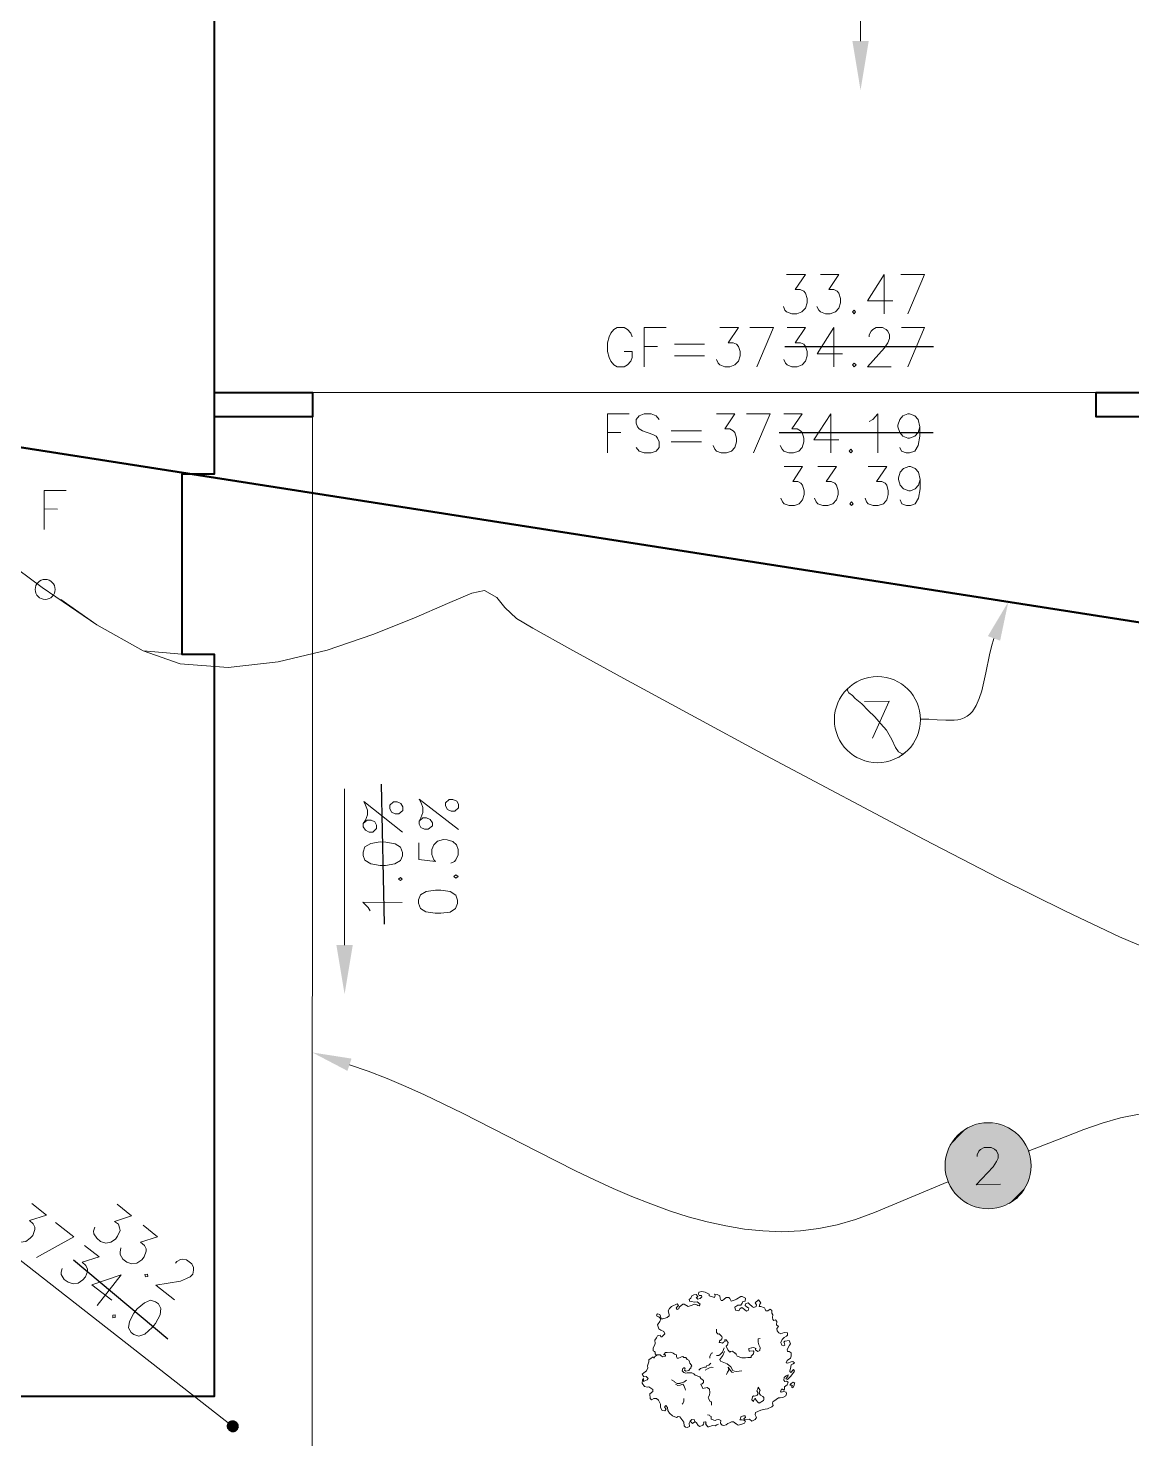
# Model space of a CAD drawing. Header units: millimetres. Extents: x -419 to 20046, y -14642 to 2638.
# Drawn here: x 10.213 to 12.466, y 10.56 to 13.44 of the extents above; entities that cross this region are included whole.
import ezdxf

# ---------------------------------------------------------------- set-up
doc = ezdxf.new("R2010")
doc.units = ezdxf.units.MM
for name, color, linetype in [('PDF11_----LN02', 7, 'Continuous'), ('PDF11_----LN03', 7, 'Continuous'), ('PDF11_----TX00', 7, 'Continuous'), ('PDF11_PRPN$PRPNBG', 7, 'Continuous'), ('PDF11_PRPN$PRPNDY', 7, 'Continuous'), ('PDF11_PRPN$PRSDCL', 7, 'Continuous')]:
    doc.layers.add(name, color=color, linetype=linetype)
for name, color, linetype, true_color in [('PDF11_0', 7, 'Continuous', 0xb3b3b3), ('PDF11_EXTO$--C3-Surface-EXTO', 7, 'Continuous', 0xb3b3b3), ('PDF11_EXTO$EXLSTR', 7, 'Continuous', 0xb3b3b3)]:
    doc.layers.add(name, color=color, linetype=linetype, true_color=true_color)

msp = doc.modelspace()

# ---------------------------------------------------------------- hatches: boundary and pattern name
at = {"layer": 'PDF11_----TX00', "transparency": 33554559}
for points in [[(11.9126, 13.3136), (11.9293, 13.4136), (11.896, 13.4136)], [(10.8592, 11.4676), (10.8759, 11.5676), (10.8425, 11.5676)]]:
    msp.add_hatch(color=256, dxfattribs=at).paths.add_polyline_path(points)
at = {"layer": 'PDF11_0', "transparency": 33554559}
for points in [[(12.2143, 12.2685), (12.1726, 12.1985), (12.1976, 12.1893)], [(10.7934, 11.3484), (10.865, 11.3109), (10.8734, 11.3359)], [(10.6208, 10.5933), (10.6183, 10.5867), (10.6309, 10.585)], [(10.6309, 10.585), (10.6183, 10.5867), (10.6192, 10.5808)], [(10.6309, 10.585), (10.6192, 10.5808), (10.6233, 10.5758)], [(10.6309, 10.585), (10.6259, 10.5967), (10.6208, 10.5933)], [(10.6233, 10.5758), (10.6292, 10.5725), (10.6309, 10.585)], [(10.6309, 10.585), (10.6325, 10.5975), (10.6259, 10.5967)], [(10.6309, 10.585), (10.6292, 10.5725), (10.6359, 10.5733)], [(10.6384, 10.595), (10.6325, 10.5975), (10.6309, 10.585)], [(10.6309, 10.585), (10.6425, 10.59), (10.6384, 10.595)], [(10.6309, 10.585), (10.6434, 10.5833), (10.6425, 10.59)], [(10.6409, 10.5775), (10.6434, 10.5833), (10.6309, 10.585)], [(10.6309, 10.585), (10.6359, 10.5733), (10.6409, 10.5775)]]:
    msp.add_hatch(color=7, dxfattribs=at).paths.add_polyline_path(points)
at = {"layer": 'PDF11_0', "true_color": 0xffffff, "transparency": 33554559}
for points in [[(12.1585, 11.2034), (12.0843, 11.1151), (12.171, 11.2042)], [(12.171, 11.2042), (12.0843, 11.1151), (12.0868, 11.0959)], [(12.171, 11.2042), (12.0868, 11.0959), (12.1951, 11.2017)], [(12.1585, 11.2034), (12.086, 11.1292), (12.0843, 11.1151)], [(12.1393, 11.1976), (12.086, 11.1292), (12.1585, 11.2034)], [(12.1393, 11.1976), (12.0893, 11.1442), (12.086, 11.1292)], [(12.1951, 11.2017), (12.0868, 11.0959), (12.0935, 11.0776)], [(12.1276, 11.1917), (12.0893, 11.1442), (12.1393, 11.1976)], [(12.1276, 11.1917), (12.096, 11.1592), (12.0893, 11.1442)], [(12.1951, 11.2017), (12.0935, 11.0776), (12.2151, 11.1934)], [(12.2151, 11.1934), (12.0935, 11.0776), (12.1018, 11.0651)], [(12.1176, 11.1851), (12.096, 11.1592), (12.1276, 11.1917)], [(12.1176, 11.1851), (12.1068, 11.1751), (12.096, 11.1592)], [(12.2151, 11.1934), (12.1018, 11.0651), (12.2335, 11.1801)], [(12.2335, 11.1801), (12.1018, 11.0651), (12.1143, 11.0501)], [(12.2335, 11.1801), (12.1143, 11.0501), (12.246, 11.1659)], [(12.246, 11.1659), (12.1143, 11.0501), (12.1285, 11.04)], [(12.246, 11.1659), (12.1285, 11.04), (12.2543, 11.1492)], [(12.2543, 11.1492), (12.1285, 11.04), (12.1435, 11.0334)], [(12.2543, 11.1492), (12.1435, 11.0334), (12.261, 11.1184)], [(12.261, 11.1184), (12.1435, 11.0334), (12.1626, 11.0292)], [(12.261, 11.1184), (12.1626, 11.0292), (12.2568, 11.0892)], [(12.2568, 11.0892), (12.1626, 11.0292), (12.1826, 11.0292)], [(12.2568, 11.0892), (12.1826, 11.0292), (12.2493, 11.0734)], [(12.2493, 11.0734), (12.1826, 11.0292), (12.216, 11.04)], [(12.2493, 11.0734), (12.216, 11.04), (12.2335, 11.0526)]]:
    msp.add_hatch(color=7, dxfattribs=at).paths.add_polyline_path(points)

# ---------------------------------------------------------------- linework, layer by layer
at = {"layer": 'PDF11_----LN02', "lineweight": 18}
msp.add_lwpolyline([(10.5267, 12.1618), (10.4483, 12.1685), (10.3533, 12.2218), (10.28, 12.2735)], dxfattribs=at)
msp.add_circle((10.2479, 12.2939), 0.0204, dxfattribs=at)
at = {"layer": 'PDF11_----LN03', "lineweight": 30}
for points in [[(12.0618, 12.7894), (11.7584, 12.7894)], [(12.061, 12.6135), (11.7468, 12.6135)], [(10.9342, 11.896), (10.94, 11.6101)], [(10.3058, 10.925), (10.4983, 10.7634)]]:
    msp.add_lwpolyline(points, dxfattribs=at)
at = {"layer": 'PDF11_----TX00', "lineweight": 20}
for points in [[(11.9126, 13.7328), (11.9126, 13.4136)], [(11.7618, 12.9369), (11.8001, 12.9369), (11.7793, 12.906), (11.7893, 12.906), (11.7968, 12.9027), (11.8001, 12.8985), (11.8034, 12.8877), (11.8034, 12.8794), (11.8001, 12.8685), (11.7926, 12.861), (11.7826, 12.8569), (11.7726, 12.8569), (11.7618, 12.861), (11.7584, 12.8644), (11.7551, 12.8719)], [(11.8309, 12.9369), (11.8684, 12.9369), (11.8476, 12.906), (11.8584, 12.906), (11.8651, 12.9027), (11.8684, 12.8985), (11.8718, 12.8877), (11.8718, 12.8794), (11.8684, 12.8685), (11.8618, 12.861), (11.8509, 12.8569), (11.8409, 12.8569), (11.8309, 12.861), (11.8276, 12.8644), (11.8234, 12.8719)], [(11.9785, 12.8835), (11.9268, 12.8835), (11.961, 12.9369), (11.961, 12.8569)], [(11.9951, 12.9369), (12.0435, 12.9369), (12.0093, 12.8569)], [(11.4301, 12.7794), (11.4467, 12.7794), (11.4467, 12.7677), (11.4434, 12.7602), (11.4367, 12.7527), (11.4301, 12.7485), (11.4159, 12.7485), (11.4092, 12.7527), (11.4026, 12.7602), (11.3992, 12.7677), (11.3959, 12.7794), (11.3959, 12.7977), (11.3992, 12.8094), (11.4026, 12.8169), (11.4092, 12.8244), (11.4159, 12.8285), (11.4301, 12.8285), (11.4367, 12.8244), (11.4434, 12.8169), (11.4467, 12.8094)], [(11.4709, 12.7485), (11.4709, 12.8285), (11.5159, 12.8285)], [(11.6251, 12.8285), (11.6634, 12.8285), (11.6426, 12.7977), (11.6526, 12.7977), (11.6593, 12.7944), (11.6634, 12.7902), (11.6668, 12.7794), (11.6668, 12.771), (11.6634, 12.7602), (11.6559, 12.7527), (11.6459, 12.7485), (11.6359, 12.7485), (11.6251, 12.7527), (11.6218, 12.756), (11.6184, 12.7635)], [(11.6868, 12.8285), (11.7351, 12.8285), (11.7009, 12.7485)], [(11.7626, 12.8285), (11.8001, 12.8285), (11.7793, 12.7977), (11.7901, 12.7977), (11.7968, 12.7944), (11.8001, 12.7902), (11.8034, 12.7794), (11.8034, 12.771), (11.8001, 12.7602), (11.7934, 12.7527), (11.7834, 12.7485), (11.7726, 12.7485), (11.7626, 12.7527), (11.7593, 12.756), (11.7559, 12.7635)], [(11.8759, 12.7752), (11.8243, 12.7752), (11.8584, 12.8285), (11.8584, 12.7485)], [(11.9301, 12.8094), (11.9301, 12.8135), (11.9343, 12.821), (11.9376, 12.8244), (11.9443, 12.8285), (11.9576, 12.8285), (11.9651, 12.8244), (11.9685, 12.821), (11.9718, 12.8135), (11.9718, 12.806), (11.9685, 12.7977), (11.9618, 12.7869), (11.9268, 12.7485), (11.9751, 12.7485)], [(11.996, 12.8285), (12.0435, 12.8285), (12.0093, 12.7485)], [(11.4984, 12.7902), (11.4709, 12.7902)], [(11.5943, 12.7944), (11.5326, 12.7944)], [(11.5943, 12.771), (11.5326, 12.771)], [(11.3959, 12.5727), (11.3959, 12.6527), (11.4401, 12.6527)], [(11.4542, 12.5835), (11.4609, 12.576), (11.4709, 12.5727), (11.4851, 12.5727), (11.4951, 12.576), (11.5018, 12.5835), (11.5018, 12.5952), (11.4984, 12.6027), (11.4951, 12.6068), (11.4884, 12.6102), (11.4676, 12.6177), (11.4609, 12.6218), (11.4576, 12.626), (11.4542, 12.6335), (11.4542, 12.641), (11.4609, 12.6485), (11.4709, 12.6527), (11.4851, 12.6527), (11.4951, 12.6485), (11.5018, 12.641)], [(11.6184, 12.6527), (11.6559, 12.6527), (11.6359, 12.6218), (11.6459, 12.6218), (11.6526, 12.6177), (11.6559, 12.6143), (11.6593, 12.6027), (11.6593, 12.5952), (11.6559, 12.5835), (11.6493, 12.576), (11.6393, 12.5727), (11.6284, 12.5727), (11.6184, 12.576), (11.6151, 12.5802), (11.6118, 12.5877)], [(11.6801, 12.6527), (11.7284, 12.6527), (11.6943, 12.5727)], [(11.7559, 12.6527), (11.7934, 12.6527), (11.7726, 12.6218), (11.7834, 12.6218), (11.7901, 12.6177), (11.7934, 12.6143), (11.7968, 12.6027), (11.7968, 12.5952), (11.7934, 12.5835), (11.7868, 12.576), (11.7759, 12.5727), (11.7659, 12.5727), (11.7559, 12.576), (11.7526, 12.5802), (11.7484, 12.5877)], [(11.8684, 12.5993), (11.8176, 12.5993), (11.8518, 12.6527), (11.8518, 12.5727)], [(11.9301, 12.6368), (11.9376, 12.641), (11.9476, 12.6527), (11.9476, 12.5727)], [(11.5876, 12.6177), (11.5259, 12.6177)], [(12.0335, 12.626), (12.0335, 12.6068), (12.0301, 12.5877), (12.0235, 12.576), (12.0126, 12.5727), (12.006, 12.5727), (11.996, 12.576), (11.9926, 12.5835)], [(11.4234, 12.6143), (11.3959, 12.6143)], [(11.5876, 12.5952), (11.5259, 12.5952)], [(11.7568, 12.5452), (11.7943, 12.5452), (11.7743, 12.5143), (11.7843, 12.5143), (11.7909, 12.511), (11.7943, 12.5068), (11.7976, 12.4952), (11.7976, 12.4877), (11.7943, 12.4768), (11.7876, 12.4685), (11.7776, 12.4652), (11.7668, 12.4652), (11.7568, 12.4685), (11.7534, 12.4727), (11.7501, 12.4802)], [(11.8251, 12.5452), (11.8634, 12.5452), (11.8426, 12.5143), (11.8526, 12.5143), (11.8601, 12.511), (11.8634, 12.5068), (11.8668, 12.4952), (11.8668, 12.4877), (11.8634, 12.4768), (11.8559, 12.4685), (11.8459, 12.4652), (11.8359, 12.4652), (11.8251, 12.4685), (11.8218, 12.4727), (11.8184, 12.4802)], [(11.9285, 12.5452), (11.966, 12.5452), (11.9451, 12.5143), (11.956, 12.5143), (11.9626, 12.511), (11.966, 12.5068), (11.9693, 12.4952), (11.9693, 12.4877), (11.966, 12.4768), (11.9593, 12.4685), (11.9485, 12.4652), (11.9385, 12.4652), (11.9285, 12.4685), (11.9251, 12.4727), (11.9218, 12.4802)], [(12.0343, 12.5185), (12.0343, 12.4993), (12.031, 12.4802), (12.0243, 12.4685), (12.0143, 12.4652), (12.0068, 12.4652), (11.9968, 12.4685), (11.9935, 12.4768)], [(10.2458, 12.416), (10.2458, 12.496), (10.2908, 12.496)], [(10.2733, 12.4577), (10.2458, 12.4585)], [(10.8592, 11.8868), (10.8592, 11.5676)], [(10.8975, 11.8159), (10.9017, 11.8226), (10.9059, 11.8334), (10.9059, 11.8434), (10.9017, 11.8534), (10.8984, 11.8609), (10.9775, 11.7984)], [(11.0117, 11.8209), (11.015, 11.8276), (11.0192, 11.8384), (11.0192, 11.8484), (11.0159, 11.8584), (11.0117, 11.8659), (11.0917, 11.8034)], [(11.0759, 11.7351), (11.0834, 11.7384), (11.0867, 11.7418), (11.0909, 11.7518), (11.0909, 11.7626), (11.0876, 11.7726), (11.0801, 11.7793), (11.0684, 11.7826), (11.0609, 11.7834), (11.0492, 11.7801), (11.0417, 11.7726), (11.0375, 11.7626), (11.0375, 11.7526), (11.0417, 11.7418), (11.0451, 11.7384), (11.0109, 11.7426), (11.0109, 11.7768)], [(10.9117, 11.6376), (10.9075, 11.6443), (10.8967, 11.6551), (10.9767, 11.6543)], [(10.2208, 11.04), (10.2508, 11.0159), (10.2158, 11.005), (10.2233, 10.9984), (10.2267, 10.9917), (10.2267, 10.9867), (10.2225, 10.975), (10.2175, 10.9692), (10.2083, 10.9625), (10.1975, 10.9609), (10.1875, 10.9642), (10.1791, 10.9709), (10.1733, 10.98), (10.1733, 10.985), (10.1758, 10.9934)], [(10.395, 11.0384), (10.4242, 11.015), (10.3892, 11.0034), (10.3975, 10.9975), (10.4, 10.99), (10.4008, 10.985), (10.3958, 10.9734), (10.3917, 10.9675), (10.3817, 10.9609), (10.3717, 10.9592), (10.3608, 10.9625), (10.3533, 10.9692), (10.3475, 10.9784), (10.3467, 10.9834), (10.3492, 10.9917)], [(10.2692, 11.0009), (10.3067, 10.9717), (10.23, 10.93)], [(10.4483, 10.9959), (10.4775, 10.9717), (10.4425, 10.9609), (10.4508, 10.9542), (10.4542, 10.9475), (10.4542, 10.9425), (10.45, 10.9309), (10.445, 10.925), (10.435, 10.9184), (10.425, 10.9167), (10.415, 10.92), (10.4067, 10.9267), (10.4008, 10.9359), (10.4008, 10.9409), (10.4025, 10.9492)], [(10.3283, 10.9542), (10.3583, 10.9309), (10.3233, 10.92), (10.3308, 10.9134), (10.3342, 10.9059), (10.3342, 10.9009), (10.33, 10.89), (10.325, 10.8842), (10.315, 10.8775), (10.305, 10.8759), (10.295, 10.8792), (10.2867, 10.885), (10.2808, 10.895), (10.2808, 10.9), (10.2825, 10.9075)], [(10.5142, 10.9184), (10.5167, 10.9217), (10.5242, 10.9259), (10.5292, 10.9267), (10.5367, 10.925), (10.5475, 10.9167), (10.5508, 10.9092), (10.5508, 10.9042), (10.5492, 10.8959), (10.5442, 10.89), (10.5367, 10.8867), (10.5242, 10.8817), (10.4742, 10.8734), (10.5117, 10.8434)], [(10.3842, 10.8425), (10.3433, 10.8742), (10.4033, 10.8942), (10.3542, 10.8317)]]:
    msp.add_lwpolyline(points, dxfattribs=at)
for points in [[(11.8993, 12.8644), (11.9026, 12.861), (11.8993, 12.8569), (11.896, 12.861)], [(11.8993, 12.756), (11.9035, 12.7527), (11.8993, 12.7485), (11.896, 12.7527)], [(12.0301, 12.6143), (12.0235, 12.6068), (12.0126, 12.6027), (12.0093, 12.6027), (11.9993, 12.6068), (11.9926, 12.6143), (11.9885, 12.626), (11.9885, 12.6293), (11.9926, 12.641), (11.9993, 12.6485), (12.0093, 12.6527), (12.0126, 12.6527), (12.0235, 12.6485), (12.0301, 12.641), (12.0335, 12.626)], [(11.8926, 12.5802), (11.896, 12.576), (11.8926, 12.5727), (11.8893, 12.576)], [(12.031, 12.5068), (12.0243, 12.4993), (12.0143, 12.4952), (12.011, 12.4952), (12.0001, 12.4993), (11.9935, 12.5068), (11.9901, 12.5185), (11.9901, 12.5218), (11.9935, 12.5335), (12.0001, 12.541), (12.011, 12.5452), (12.0143, 12.5452), (12.0243, 12.541), (12.031, 12.5335), (12.0343, 12.5185)], [(11.8943, 12.4727), (11.8976, 12.4685), (11.8943, 12.4652), (11.891, 12.4685)], [(10.9517, 11.8468), (10.9517, 11.8534), (10.9592, 11.8601), (10.9667, 11.8601), (10.9742, 11.8568), (10.9784, 11.8501), (10.9784, 11.8426), (10.97, 11.8359), (10.9625, 11.8359), (10.955, 11.8393)], [(11.0651, 11.8518), (11.0651, 11.8584), (11.0726, 11.8651), (11.0801, 11.8651), (11.0884, 11.8618), (11.0917, 11.8551), (11.0917, 11.8476), (11.0842, 11.8409), (11.0767, 11.8409), (11.0692, 11.8443)], [(10.905, 11.8226), (10.9134, 11.8226), (10.9209, 11.8193), (10.9242, 11.8126), (10.9242, 11.8059), (10.9167, 11.7984), (10.9092, 11.7984), (10.9017, 11.8026), (10.8975, 11.8093), (10.8975, 11.8159)], [(11.0192, 11.8276), (11.0267, 11.8276), (11.0342, 11.8243), (11.0384, 11.8176), (11.0384, 11.8109), (11.03, 11.8043), (11.0225, 11.8043), (11.015, 11.8076), (11.0117, 11.8143), (11.0117, 11.8209)], [(10.8975, 11.7509), (10.8975, 11.7576), (10.9009, 11.7684), (10.9125, 11.7751), (10.9317, 11.7784), (10.9434, 11.7776), (10.9625, 11.7743), (10.9734, 11.7676), (10.9775, 11.7568), (10.9775, 11.7501), (10.9734, 11.7401), (10.9617, 11.7334), (10.9425, 11.7301), (10.9317, 11.7301), (10.9125, 11.7334), (10.9009, 11.7409)], [(10.9692, 11.7026), (10.9734, 11.7059), (10.9767, 11.7026), (10.9734, 11.6993)], [(11.0826, 11.7076), (11.0867, 11.7109), (11.0909, 11.7076), (11.0867, 11.7043)], [(11.01, 11.6534), (11.01, 11.6601), (11.0142, 11.6701), (11.0259, 11.6768), (11.0451, 11.6801), (11.0559, 11.6801), (11.0751, 11.6768), (11.0867, 11.6693), (11.0901, 11.6593), (11.0901, 11.6526), (11.0859, 11.6426), (11.0751, 11.6351), (11.0559, 11.6326), (11.0442, 11.6326), (11.025, 11.6359), (11.0142, 11.6426)], [(10.4567, 10.8959), (10.4575, 10.8909), (10.4525, 10.89), (10.4517, 10.895)], [(10.4733, 10.8392), (10.4792, 10.835), (10.4842, 10.8259), (10.4825, 10.8125), (10.4733, 10.795), (10.4667, 10.7867), (10.4517, 10.7734), (10.4392, 10.7692), (10.4292, 10.7725), (10.4233, 10.7767), (10.4183, 10.7859), (10.42, 10.7992), (10.4292, 10.8159), (10.4358, 10.825), (10.4508, 10.8375), (10.4633, 10.8425)], [(10.3908, 10.8125), (10.3908, 10.8075), (10.3858, 10.8067), (10.3858, 10.8117)]]:
    msp.add_lwpolyline(points, close=True, dxfattribs=at)
at = {"layer": 'PDF11_0', "lineweight": 18}
msp.add_lwpolyline([(12.5168, 11.5526), (12.441, 11.5843), (12.331, 11.6368), (12.1951, 11.7043), (12.0426, 11.7834), (11.7193, 11.9551), (11.5659, 12.0376), (11.4292, 12.1118), (11.3192, 12.1726), (11.2434, 12.2151), (11.2101, 12.2343), (11.1867, 12.2568), (11.1701, 12.2776), (11.1451, 12.2918), (11.1192, 12.286), (11.0692, 12.2651), (11.0009, 12.2351), (10.9167, 12.2018), (10.8234, 12.1701), (10.7234, 12.146), (10.6217, 12.1343), (10.5233, 12.1418), (10.4483, 12.1685), (10.3533, 12.2218), (10.2417, 12.2977), (10.1166, 12.3902)], dxfattribs=at)
at = {"layer": 'PDF11_0', "color": 7, "lineweight": 20}
for points in [[(12.1851, 12.1935), (12.1801, 12.1776), (12.176, 12.1601), (12.1685, 12.1235), (12.1601, 12.0868), (12.1551, 12.071), (12.1485, 12.0568), (12.141, 12.0443), (12.136, 12.0393), (12.1301, 12.0351), (12.1243, 12.0318), (12.1176, 12.0293), (12.111, 12.0276), (12.1035, 12.0268), (12.0868, 12.0268), (12.0693, 12.0276), (12.0518, 12.0293), (12.0351, 12.0293)], [(11.921, 12.0651), (11.971, 12.066), (11.9368, 11.9901)], [(12.091, 11.0842), (11.941, 11.0217), (11.9026, 11.0075), (11.8651, 10.9967), (11.8276, 10.9892), (11.7901, 10.9842), (11.7518, 10.9825), (11.7134, 10.9842), (11.6759, 10.9875), (11.6376, 10.9942), (11.5993, 11.0025), (11.5609, 11.0125), (11.5226, 11.025), (11.4843, 11.0392), (11.4459, 11.0542), (11.4076, 11.0709), (11.3692, 11.0884), (11.3309, 11.1067), (11.2534, 11.1459), (11.1001, 11.2242), (11.0225, 11.2617), (10.9842, 11.2792), (10.9459, 11.2951), (10.9075, 11.3101), (10.8692, 11.3234)], [(12.2551, 11.1467), (12.3302, 11.1759), (12.3685, 11.1909), (12.406, 11.2042), (12.4435, 11.2151), (12.4818, 11.2226)], [(12.151, 11.1359), (12.151, 11.1392), (12.1543, 11.1467), (12.1576, 11.1501), (12.1651, 11.1542), (12.1793, 11.1542), (12.186, 11.1509), (12.1901, 11.1476), (12.1935, 11.1401), (12.1935, 11.1326), (12.1901, 11.1259), (12.1835, 11.1151), (12.1485, 11.0784), (12.1985, 11.0792)], [(10.1241, 10.9809), (10.6309, 10.585)]]:
    msp.add_lwpolyline(points, dxfattribs=at)
at = {"layer": 'PDF11_0', "color": 7, "lineweight": 0, "true_color": 0xffffff}
for points in [[(11.9989, 11.9576), (11.9901, 11.9626), (11.9839, 11.971), (11.9764, 11.9872), (11.9655, 12.0064), (11.9543, 12.0193), (11.9418, 12.0335), (11.9285, 12.0468), (11.9151, 12.0605), (11.9018, 12.0714), (11.8964, 12.0776), (11.8885, 12.0826), (11.886, 12.0872), (11.8864, 12.0914)], [(12.0076, 11.9643), (11.9901, 11.951)], [(12.2335, 11.0526), (12.216, 11.04)]]:
    msp.add_lwpolyline(points, dxfattribs=at)
at = {"layer": 'PDF11_0', "color": 7, "lineweight": 20}
for centre in [(11.9472, 12.028), (12.1731, 11.1171)]:
    msp.add_circle(centre, 0.0879, dxfattribs=at)
at = {"layer": 'PDF11_EXTO$--C3-Surface-EXTO', "lineweight": 18}
msp.add_lwpolyline([(12.5168, 11.5526), (12.441, 11.5843), (12.331, 11.6368), (12.1951, 11.7043), (12.0426, 11.7834), (11.7193, 11.9551), (11.5659, 12.0376), (11.4292, 12.1118), (11.3192, 12.1726), (11.2434, 12.2151), (11.2101, 12.2343), (11.1867, 12.2568), (11.1701, 12.2776), (11.1451, 12.2918), (11.1192, 12.286), (11.0692, 12.2651), (11.0009, 12.2351), (10.9167, 12.2018), (10.8234, 12.1701), (10.7234, 12.146), (10.6217, 12.1343), (10.5233, 12.1418), (10.4483, 12.1685), (10.3533, 12.2218), (10.2417, 12.2977), (10.1166, 12.3902)], dxfattribs=at)
at = {"layer": 'PDF11_EXTO$EXLSTR', "lineweight": 18}
for points in [[(11.4951, 10.7309), (11.4934, 10.7334), (11.4934, 10.7367), (11.4918, 10.7375), (11.4893, 10.7392), (11.4893, 10.745), (11.4918, 10.75), (11.4934, 10.7542), (11.4926, 10.7609), (11.4959, 10.7659), (11.4984, 10.77), (11.5034, 10.7709), (11.5051, 10.7675), (11.5068, 10.7675), (11.5134, 10.7742), (11.5109, 10.7784), (11.5051, 10.7817), (11.5009, 10.7842), (11.4993, 10.7884), (11.4984, 10.7925), (11.5026, 10.7992), (11.5051, 10.8042), (11.5051, 10.8075), (11.5043, 10.81), (11.5026, 10.8134), (11.4984, 10.815), (11.4959, 10.8117), (11.4976, 10.8092), (11.5009, 10.8084), (11.5051, 10.8042), (11.5093, 10.8042), (11.5159, 10.8067), (11.5176, 10.8075), (11.5218, 10.8109), (11.5218, 10.8134), (11.5201, 10.8209), (11.5226, 10.8259), (11.5268, 10.83), (11.5384, 10.835), (11.5409, 10.8317), (11.5359, 10.8267), (11.5384, 10.8234), (11.5418, 10.825), (11.5426, 10.8284), (11.5501, 10.8342), (11.5526, 10.8342), (11.5609, 10.83), (11.5651, 10.8309), (11.5743, 10.8342), (11.5784, 10.8334), (11.5801, 10.8317), (11.5834, 10.8309), (11.5851, 10.8342), (11.5793, 10.8392), (11.5734, 10.8384), (11.5676, 10.84), (11.5634, 10.8409), (11.5634, 10.8417), (11.5626, 10.8442), (11.5659, 10.8467), (11.5684, 10.8517), (11.5726, 10.8534), (11.5768, 10.8542), (11.5801, 10.85), (11.5784, 10.8484), (11.5768, 10.8484), (11.5801, 10.845), (11.5851, 10.8459), (11.5884, 10.8492), (11.5876, 10.8525), (11.5834, 10.8525), (11.5818, 10.855), (11.5826, 10.8592), (11.5884, 10.86), (11.5951, 10.8592), (11.6034, 10.855), (11.6034, 10.8517), (11.6143, 10.8484), (11.6159, 10.8525), (11.6143, 10.855), (11.6151, 10.855), (11.6201, 10.8542), (11.6251, 10.8517), (11.6259, 10.8459), (11.6284, 10.8417), (11.6309, 10.8417), (11.6343, 10.845), (11.6384, 10.8484), (11.6434, 10.8484), (11.6459, 10.8459), (11.6484, 10.8409), (11.6568, 10.8434), (11.6593, 10.845), (11.6684, 10.85), (11.6709, 10.85), (11.6776, 10.8467), (11.6768, 10.8409), (11.6726, 10.84), (11.6709, 10.8367), (11.6684, 10.8325), (11.6618, 10.8325), (11.6559, 10.8284), (11.6576, 10.8225), (11.6643, 10.8209), (11.6668, 10.8259), (11.6701, 10.8275), (11.6759, 10.8234), (11.6801, 10.82), (11.6834, 10.8217), (11.6843, 10.8267), (11.6818, 10.8275), (11.6768, 10.8317), (11.6776, 10.835), (11.6834, 10.8375), (11.6851, 10.835), (11.6918, 10.8292), (11.6951, 10.8275), (11.6993, 10.83), (11.7001, 10.8334), (11.6976, 10.8375), (11.7043, 10.8434), (11.7093, 10.8375), (11.7068, 10.8342), (11.7059, 10.83), (11.7093, 10.83), (11.7168, 10.8267), (11.7176, 10.8242), (11.7193, 10.8209), (11.7234, 10.8209), (11.7284, 10.8242), (11.7318, 10.8217), (11.7318, 10.8159), (11.7334, 10.8125), (11.7326, 10.8075), (11.7334, 10.8034), (11.7359, 10.8009), (11.7393, 10.8025), (11.7418, 10.7992), (11.7418, 10.7967), (11.7409, 10.795), (11.7409, 10.7925), (11.7451, 10.7892), (11.7418, 10.785), (11.7426, 10.78), (11.7459, 10.7759), (11.7501, 10.7742), (11.7568, 10.7767), (11.7634, 10.7759), (11.7634, 10.7709), (11.7618, 10.7692), (11.7568, 10.7667), (11.7526, 10.7625), (11.7501, 10.7559), (11.7518, 10.7509), (11.7551, 10.7492), (11.7584, 10.7509), (11.7568, 10.7559), (11.7559, 10.7567), (11.7584, 10.7592), (11.7668, 10.76), (11.7693, 10.7534), (11.7676, 10.7509), (11.7626, 10.7417), (11.7634, 10.7375), (11.7668, 10.7375), (11.7709, 10.735), (11.7709, 10.7284), (11.7693, 10.7242), (11.7626, 10.7192), (11.7609, 10.715), (11.7634, 10.7142), (11.7709, 10.7167), (11.7743, 10.7175), (11.7776, 10.715), (11.7751, 10.7125), (11.7709, 10.7109), (11.7693, 10.7034), (11.7684, 10.6984), (11.7684, 10.6967), (11.7701, 10.695), (11.7759, 10.7009), (11.7776, 10.6975), (11.7701, 10.6875), (11.7634, 10.6809), (11.7601, 10.6817), (11.7643, 10.6867), (11.7651, 10.69), (11.7609, 10.6884), (11.7568, 10.685), (11.7559, 10.6792), (11.7584, 10.6767), (11.7618, 10.6775), (11.7651, 10.675), (11.7626, 10.67), (11.7601, 10.6675), (11.7576, 10.6659), (11.7576, 10.6609), (11.7559, 10.6592), (11.7518, 10.6617), (11.7493, 10.6567), (11.7509, 10.655), (11.7559, 10.6559), (11.7609, 10.655), (11.7618, 10.6517), (11.7601, 10.6475), (11.7543, 10.6442), (11.7484, 10.6434), (11.7451, 10.6434), (11.7359, 10.6367), (11.7334, 10.635), (11.7326, 10.6325), (11.7343, 10.6275), (11.7318, 10.625), (11.7226, 10.6208), (11.7176, 10.62), (11.7093, 10.6183), (11.6984, 10.6133), (11.6976, 10.6083), (11.7001, 10.6033), (11.6976, 10.5992), (11.6909, 10.5958), (11.6859, 10.6), (11.6759, 10.5992), (11.6743, 10.6008), (11.6776, 10.6033), (11.6768, 10.6067), (11.6734, 10.6067), (11.6684, 10.6042), (11.6676, 10.6008), (11.6659, 10.5983), (11.6709, 10.5983), (11.6743, 10.5975), (11.6776, 10.5958), (11.6759, 10.5917), (11.6701, 10.5892), (11.6626, 10.5875), (11.6584, 10.59), (11.6534, 10.5942), (11.6493, 10.5942), (11.6451, 10.5925), (11.6418, 10.5908), (11.6384, 10.5883), (11.6334, 10.5867), (11.6301, 10.5875), (11.6284, 10.5892), (11.6268, 10.5917), (11.6276, 10.5967), (11.6234, 10.5992), (11.6184, 10.5983), (11.6159, 10.5967), (11.6134, 10.5975), (11.6101, 10.5992), (11.6076, 10.6), (11.6076, 10.605), (11.6051, 10.6067), (11.6043, 10.6075), (11.6001, 10.6083)], [(11.7076, 10.7642), (11.7034, 10.7634), (11.7034, 10.7567), (11.7051, 10.7517), (11.7076, 10.7459), (11.7068, 10.74), (11.7026, 10.7375), (11.6984, 10.7409), (11.6984, 10.7434), (11.6993, 10.7442), (11.6943, 10.7459), (11.6909, 10.745), (11.6901, 10.745), (11.6851, 10.7442), (11.6843, 10.7442), (11.6843, 10.7409), (11.6851, 10.7392), (11.6851, 10.7384), (11.6868, 10.7384), (11.6934, 10.7392), (11.6951, 10.7375), (11.6943, 10.7334), (11.6893, 10.7284), (11.6893, 10.7259), (11.6826, 10.7259), (11.6776, 10.725), (11.6701, 10.725), (11.6609, 10.7284), (11.6601, 10.73), (11.6584, 10.7325), (11.6576, 10.7342), (11.6559, 10.7342), (11.6509, 10.7384), (11.6468, 10.7375), (11.6459, 10.7367), (11.6418, 10.7409), (11.6409, 10.7425), (11.6384, 10.7484), (11.6409, 10.7517), (11.6426, 10.7559), (11.6393, 10.76), (11.6384, 10.7625), (11.6351, 10.7617), (11.6368, 10.7592), (11.6326, 10.7567), (11.6309, 10.755), (11.6268, 10.7559), (11.6243, 10.7559), (11.6251, 10.7609), (11.6268, 10.76), (11.6293, 10.7634), (11.6301, 10.7659), (11.6293, 10.7684), (11.6243, 10.7742), (11.6218, 10.7734), (11.6184, 10.7767), (11.6184, 10.7834)], [(11.6343, 10.745), (11.6309, 10.7367), (11.6259, 10.7317), (11.6234, 10.73), (11.6184, 10.73)], [(11.5651, 10.5958), (11.5684, 10.5992), (11.5734, 10.5983), (11.5743, 10.5942), (11.5693, 10.5908), (11.5668, 10.5933), (11.5651, 10.5958), (11.5626, 10.5917), (11.5634, 10.585), (11.5584, 10.5825), (11.5551, 10.5833), (11.5526, 10.5858), (11.5518, 10.5933), (11.5476, 10.5992), (11.5434, 10.6042), (11.5401, 10.605), (11.5368, 10.6033), (11.5284, 10.6067), (11.5226, 10.6117), (11.5193, 10.6175), (11.5184, 10.6233), (11.5151, 10.6275), (11.5126, 10.6242), (11.5159, 10.62), (11.5134, 10.6167), (11.5076, 10.6175), (11.5043, 10.6233), (11.5043, 10.63), (11.5001, 10.6384), (11.4959, 10.6417), (11.4909, 10.6417), (11.4859, 10.6392), (11.4834, 10.6417), (11.4826, 10.6517), (11.4884, 10.6559), (11.4884, 10.66), (11.4801, 10.6659), (11.4776, 10.665), (11.4718, 10.6667), (11.4668, 10.6734), (11.4676, 10.68), (11.4693, 10.6825), (11.4693, 10.6767), (11.4734, 10.6784), (11.4768, 10.68), (11.4793, 10.6825), (11.4751, 10.6867), (11.4701, 10.6859), (11.4668, 10.6917), (11.4701, 10.6942), (11.4759, 10.6984), (11.4784, 10.7042), (11.4776, 10.7084), (11.4801, 10.7167), (11.4801, 10.7209), (11.4851, 10.7242), (11.4893, 10.7267), (11.4901, 10.725), (11.4918, 10.725), (11.4926, 10.7275), (11.4984, 10.7309), (11.5034, 10.7309), (11.5051, 10.73), (11.5084, 10.7267), (11.5143, 10.7284), (11.5143, 10.7309), (11.5109, 10.7309), (11.5109, 10.7317), (11.5143, 10.7359), (11.5176, 10.7359), (11.5251, 10.7367), (11.5301, 10.7342), (11.5326, 10.7325), (11.5368, 10.7309), (11.5368, 10.7267), (11.5384, 10.7242), (11.5409, 10.7242), (11.5443, 10.7259), (11.5468, 10.7267), (11.5501, 10.7275), (11.5518, 10.7259), (11.5559, 10.7259), (11.5584, 10.7217), (11.5618, 10.72), (11.5634, 10.7167), (11.5643, 10.7142), (11.5668, 10.7109), (11.5684, 10.7084), (11.5659, 10.7059), (11.5659, 10.7034), (11.5643, 10.7025), (11.5618, 10.6992), (11.5559, 10.6975), (11.5534, 10.7), (11.5543, 10.7025), (11.5534, 10.7042), (11.5518, 10.7042), (11.5501, 10.7034), (11.5484, 10.6984), (11.5518, 10.695), (11.5559, 10.6934), (11.5584, 10.6942), (11.5684, 10.6942), (11.5726, 10.6925), (11.5751, 10.6892), (11.5843, 10.6859), (11.5868, 10.6825), (11.5918, 10.6784), (11.5918, 10.6742), (11.5893, 10.6717), (11.5868, 10.6709), (11.5909, 10.6625), (11.5993, 10.6642), (11.6043, 10.6609), (11.6051, 10.6542), (11.6043, 10.6484), (11.6018, 10.6442), (11.6026, 10.6409), (11.6051, 10.6367), (11.6076, 10.635), (11.6084, 10.6342), (11.6084, 10.6284)], [(11.6051, 10.7242), (11.6051, 10.7275), (11.6059, 10.73), (11.6084, 10.7342), (11.6109, 10.735)], [(11.6701, 10.6984), (11.6651, 10.6975), (11.6593, 10.6967), (11.6551, 10.6975), (11.6518, 10.6992), (11.6476, 10.7067), (11.6401, 10.7125), (11.6268, 10.7184), (11.6251, 10.7217), (11.6318, 10.73), (11.6351, 10.7375)], [(11.6068, 10.7142), (11.6026, 10.71), (11.5984, 10.7084), (11.5976, 10.7059), (11.5943, 10.7059), (11.5901, 10.7042), (11.5859, 10.7034), (11.5826, 10.7)], [(11.5951, 10.7), (11.6001, 10.7025), (11.6043, 10.7042), (11.6076, 10.7059), (11.6118, 10.705)], [(11.6534, 10.695), (11.6501, 10.6959), (11.6468, 10.6992), (11.6451, 10.7017), (11.6426, 10.7059), (11.6434, 10.7), (11.6409, 10.6959), (11.6393, 10.6909)], [(11.5576, 10.6792), (11.5518, 10.675), (11.5501, 10.6742), (11.5443, 10.6734), (11.5434, 10.6725), (11.5384, 10.6725), (11.5334, 10.675), (11.5326, 10.6767), (11.5268, 10.68)], [(11.5551, 10.6592), (11.5543, 10.6617), (11.5518, 10.6684), (11.5501, 10.6709), (11.5443, 10.6692), (11.5393, 10.6684), (11.5351, 10.6709)], [(11.5518, 10.6417), (11.5518, 10.6367), (11.5501, 10.6317), (11.5484, 10.63)], [(11.5743, 10.595), (11.5776, 10.5925), (11.5809, 10.5867), (11.5843, 10.585), (11.5909, 10.5875), (11.5918, 10.5892), (11.5926, 10.5925), (11.5918, 10.5933), (11.5959, 10.5942), (11.5976, 10.5925), (11.5959, 10.59), (11.6009, 10.5842), (11.6026, 10.5842), (11.6101, 10.5867), (11.6159, 10.5858), (11.6193, 10.5883), (11.6201, 10.5883), (11.6226, 10.5892)], [(11.6584, 10.59), (11.6568, 10.5908)]]:
    msp.add_lwpolyline(points, dxfattribs=at)
for points in [[(11.6993, 10.6384), (11.6976, 10.6417), (11.6959, 10.6409), (11.6943, 10.6367), (11.6943, 10.6359), (11.6909, 10.6392), (11.6918, 10.645), (11.6943, 10.6475), (11.6968, 10.6467), (11.7018, 10.6484), (11.7026, 10.6509), (11.7026, 10.6542), (11.7009, 10.6575), (11.7026, 10.6617), (11.7034, 10.665), (11.7076, 10.6584), (11.7068, 10.6575), (11.7059, 10.6525), (11.7084, 10.6484), (11.7134, 10.6459), (11.7151, 10.6442), (11.7151, 10.64), (11.7143, 10.6375), (11.7059, 10.6325), (11.7026, 10.6342)], [(11.7709, 10.6725), (11.7751, 10.675), (11.7784, 10.6734), (11.7776, 10.6734), (11.7768, 10.6684), (11.7743, 10.6634), (11.7726, 10.6642), (11.7726, 10.6667), (11.7734, 10.6684), (11.7726, 10.6692), (11.7684, 10.6692)]]:
    msp.add_lwpolyline(points, close=True, dxfattribs=at)
at = {"layer": 'PDF11_PRPN$PRPNBG', "lineweight": 40}
for points in [[(10.5933, 14.712), (10.5933, 12.5293), (10.5267, 12.5293), (10.5267, 12.1618), (10.5933, 12.1618), (10.5933, 10.6459), (8.6782, 10.6459)], [(10.5933, 12.696), (10.7934, 12.696), (10.7934, 12.646), (10.5933, 12.646)]]:
    msp.add_lwpolyline(points, dxfattribs=at)
msp.add_lwpolyline([(12.5935, 12.696), (12.5935, 12.646), (12.3935, 12.646), (12.3935, 12.696)], close=True, dxfattribs=at)
at = {"layer": 'PDF11_PRPN$PRPNDY', "lineweight": 20}
msp.add_lwpolyline([(9.0857, 3.8411), (10.7917, 5.5463), (10.7934, 12.646), (10.7934, 12.696), (12.3935, 12.696), (12.3935, 12.646), (12.5935, 12.646), (12.5935, 12.696), (13.5936, 12.696)], dxfattribs=at)
at = {"layer": 'PDF11_PRPN$PRSDCL', "lineweight": 50}
msp.add_lwpolyline([(15.4412, 11.7634), (8.5157, 12.8469)], dxfattribs=at)

doc.saveas('drawing.dxf')
